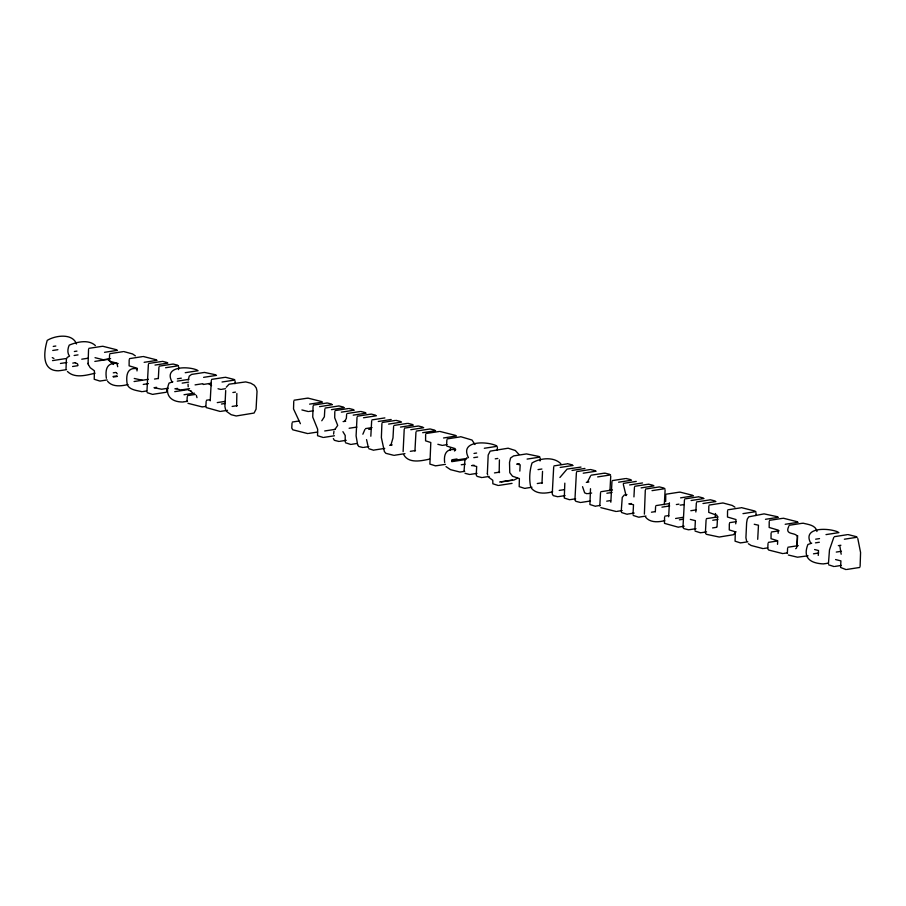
<?xml version="1.0" encoding="UTF-8"?>
<svg xmlns="http://www.w3.org/2000/svg" width="906" height="906" viewBox="0 0 906 906"><rect width="100%" height="100%" fill="white"/><g stroke="black" fill="none" stroke-linecap="round" stroke-linejoin="round"><path stroke-width="1.36" d="M88.55 349.433L88.086 363.351M109.332 359.648L109.603 354.744M117.701 366.715L116.897 363.17L110.339 361.415L109.467 360.463M129.173 359.693L129.105 365.831L137.146 368.232L136.999 370.928M146.931 391.437L148.38 364.552M158.324 378.583L158.935 367.213M166.647 391.166L166.795 388.448M178.539 369.603L178.686 366.953M186.976 401.551L187.236 396.703M196.998 397.655L196.33 395.333M205.889 406.33L206.16 401.313M210.215 400.826L211.325 380.452M225.696 390.554L224.915 406.545L225.617 409.852M235.005 383.725L235.141 381.222M236.613 406.148L236.862 393.521M292.026 423.091L291.766 428.028L292.763 429.795L307.723 433.578M300.407 423.691L293.521 408.934L293.759 401.279M313.091 406.16L312.74 417.066L317.655 429.229L317.564 435.695L323.261 437.496M324.824 409.127L324.371 416.794L321.777 420.769M334.801 411.652L334.71 417.779L337.7 425.424L335.016 429.285M346.602 414.631L346.364 418.368L344.608 421.449M345.197 441.528L345.209 435.469L342.921 431.664M357.032 417.27L356.092 435.865L357.598 444.563M370.826 436.228L371.653 420.962M381.913 423.555L381.369 437.553L384.37 451.55L385.831 453.317L393.668 455.299M393.612 426.511L392.989 437.96L390.928 445.05M404.223 429.195L403.113 451.664M414.937 451.075L415.956 432.151M425.639 434.597L425.571 440.826L430.803 442.513L429.897 464.087L435.593 465.888M446.601 444.903L446.873 439.965M450.327 450.452L450.475 447.734M464.019 471.55L464.891 460.463L466.941 457.87M476.239 474.642L476.681 466.511L472.456 465.446M497.258 450.18L497.405 447.485M499.172 472.694L499.41 459.897M519.84 471.109L520.18 464.835L516.737 464.132L519.319 463.736M540.055 460.984L540.202 458.3M541.981 483.306L542.535 471.369M553.691 466.952L552.241 493.94L553.238 495.616L557.756 496.748M564.823 483.147L564.279 498.04L569.614 499.75M574.936 499.58L576.397 472.694M590.508 488.708L589.919 504.517L595.219 506.216M599.817 505.865L600.531 492.796M609.942 490.905L610.746 476.126M610.837 502.218L611.958 481.675M621.233 511.278L622.252 497.383L624.325 494.97L626.907 494.574M633 514.246L633.509 504.744L629.534 503.736M633.94 496.907L634.449 487.36M645.31 490.101L644.381 514.144M655.321 511.777L655.593 506.714M664.313 504.699L665.117 489.863M664.562 517.224L664.494 523.362L678.152 527.167M665.751 495.265L665.683 501.494M668.662 516.737L669.409 502.796M682.999 526.884L684.449 499.999M694.879 529.885L695.378 520.678L690.338 519.398M695.842 512.003L696.34 503M705.4 532.547L706.102 519.727M708.82 506.148L708.741 512.377L717.19 515.389M715.287 517.53L715.502 513.498M717.02 526.986L717.552 517.066M727.552 510.882L727.484 517.02L735.978 519.534L735.74 523.849M729.33 523.736L729.262 529.919L735.31 531.811L735.072 541.188L740.542 542.932M755.921 515.537L756.068 512.841M757.71 539.319L758.469 525.22L754.245 524.268M767.767 548.3L768.028 543.441M769.228 521.414L769.16 527.473L778.288 530.135L778.118 533.34M771.074 533.068L771.029 538.708L777.71 540.757L777.518 544.325M787.337 553.249L787.608 548.311M788.798 526.363C783.939 536.012 797.099 531.584 797.325 537.224L796.782 547.099M797.053 546.363L797.642 535.605M818.254 555.423L818.514 550.52L814.596 549.534M828.446 563.634L829.477 549.897L833.713 537.575M840.598 566.703L840.915 560.893L835.581 559.546M860.111 566.386L860.575 552.501L857.801 538.56M333.589 434.099L333.963 431.279M188.233 380.078L189.229 376.126L191.608 374.405L204.507 372.423L215.707 374.801M362.864 434.223L364.903 429.433M226.274 387.19L229.105 384.178L245.719 381.913L250.769 383.181L254.359 385.31L256.319 388.062L257.032 391.381L256.07 409.172L254.088 413.045L236.206 415.979L231.155 414.699L226.409 411.301M736.034 531.777L733.441 534.721L719.228 537.032L706.408 534.314L705.536 533.362M587.439 482.083L590.519 476.012M796.623 547.96L795.661 548.708M559.908 477.485L567.088 469.082L580.995 467.088M517.371 478.345L514.11 479.976L501.211 481.958M454.495 451.018L455.412 450.112L455.152 448.595L446.805 446.103M95.073 373.215C86.455 375.209 74.779 378.708 67.418 371.471M53.239 346.42L55.821 346.024M52.741 350.475L57.893 349.682M88.867 348.357L101.778 346.375M74.36 351.505L76.942 351.109M74.145 355.48L78.018 354.88M104.541 352.321L117.452 350.328M52.514 360.611L65.425 358.629M109.909 353.68L122.808 351.687M81.755 359.195L88.21 358.198M60.442 363.465L66.897 362.479M72.774 363.102L75.357 362.706M104.156 359.614L110.6 358.617M94.836 361.403L107.746 359.422L113.556 364.484M72.593 366.5L77.757 365.707M129.49 358.629L142.401 356.636M60.068 370.633L66.512 369.648M118.199 363.544C106.84 361.947 105.107 369.274 106.376 378.278M144.145 362.321L157.044 360.339M148.709 363.476L161.608 361.494M155.005 365.073L167.904 363.08M137.1 368.742C127.361 366.987 126.127 375.107 126.942 382.445C127.282 389.874 136.636 390.35 142.016 391.709M113.273 372.83L115.855 372.434M159.263 366.149L172.163 364.155M165.583 367.745L178.482 365.752M113.08 376.477L116.953 375.877M113.341 377.032L117.214 376.443M100.77 380.928L107.214 379.931M185.22 372.706L198.12 370.713M134.088 381.528L148.346 379.32M154.507 379.048L158.38 378.448M128.029 384.529C121.438 386.137 112.48 387.315 107.599 381.324M177.417 378.776L181.291 378.187M143.25 384.438L148.414 383.634M172.876 381.8L169.06 383.091C164.462 394.382 170.147 402.038 182.797 402.015M177.293 381.143L188.901 379.354M203.612 377.349L216.511 375.367M182.174 383.125L188.629 382.128M156.613 387.326L154.031 387.723L161.664 389.229L168.12 388.244M211.642 379.376L224.541 377.394M142.865 391.562L146.738 390.962M195.084 384.88L202.819 383.691M174.892 388.81L177.474 388.402M203.227 384.472L210.973 383.283M222.038 382.004L234.937 380.022M153.42 394.223L166.319 392.241M181.812 389.829L189.558 388.64M174.733 391.652L187.633 389.659M184.02 394.733L194.348 393.147M221.642 389.297L225.515 388.708M187.565 395.628L195.3 394.438M232.899 392.513L235.481 392.117M183.635 401.868L187.508 401.267M206.477 400.237L210.351 399.648M217.27 402.604L225.016 401.415M203.182 406.805L205.764 406.398M221.46 404.031L225.334 403.43M232.14 406.432L237.304 405.639M221.064 411.313L227.519 410.327M294.076 400.214L306.987 398.221M309.603 404.133L322.502 402.139M313.408 405.095L326.319 403.102M319.558 406.647L332.457 404.654M325.141 408.062L338.051 406.069M309.206 411.426L313.08 410.826M331.437 409.648L344.337 407.655M335.129 410.577L348.029 408.595M341.358 412.151L354.269 410.169M292.355 422.026L298.799 421.03M346.919 413.555L359.818 411.573M353.215 415.152L366.115 413.159M357.349 416.194L370.26 414.212M363.51 417.757L376.409 415.763M343.102 421.596L345.673 421.199M371.981 419.886L384.88 417.904M378.278 421.483L391.177 419.489M308.572 433.43L317.598 432.037M324.71 430.973L335.027 429.376M382.219 422.479L395.118 420.486M349.127 428.266L356.873 427.077M388.617 424.099L401.517 422.105M365.582 428.595L372.038 427.598M393.974 425.446L406.885 423.464M368.787 429.399L371.369 429.002M324.11 437.36L334.439 435.763M400.475 427.088L413.374 425.107M404.552 428.119L417.451 426.137M410.792 429.704L423.702 427.711M339.784 441.313L346.228 440.316M416.284 431.086L429.184 429.093M422.672 432.694L435.571 430.712M351.63 444.314L356.794 443.51M425.956 433.532L438.866 431.539M363.657 447.405L368.81 446.613M389.625 445.288L392.207 444.891M443.532 437.972L456.443 435.979M374.416 449.999L384.733 448.413M447.19 438.9L460.089 436.907M443.136 445.265L447.009 444.665M410.327 451.324L415.492 450.531M394.642 455.242L404.959 453.646M455.729 449.704C445.933 448.176 443.634 454.642 444.665 462.536M484.314 448.277L497.213 446.284M429.523 459.115C421.607 460.814 408.866 463.804 403.827 454.88M474.019 453.442L476.601 453.045M451.868 459.784L457.032 458.991M451.618 460.769L466.749 458.447M473.793 457.643L477.655 457.043M451.766 461.664L464.665 459.682M436.443 465.741L445.469 464.348M495.242 458.844L497.824 458.447M461.256 464.778L465.118 464.189M471.539 465.639L474.121 465.242M527.099 459.082L540.01 457.1M460.871 471.913L464.733 471.313M470.542 474.359L476.998 473.362M494.472 472.921L499.636 472.128M554.008 465.888L566.918 463.895M482.728 477.428L489.183 476.443M538.039 469.614L541.901 469.014M560.18 467.439L573.09 465.458M572.037 470.44L584.936 468.447M499.591 482.015L512.49 480.021M576.714 471.618L589.625 469.636M499.149 485.367L512.049 483.374M583.226 473.192L596.137 471.199M537.281 483.532L542.445 482.739M591.165 475.197L604.076 473.204M597.643 476.907L610.542 474.925M525.525 488.243L531.969 487.247M586.318 482.354L588.9 481.947M612.275 480.61L625.174 478.617M559.206 490.429L564.37 489.636M552.615 491.788C545.763 493.555 536.669 494.416 531.539 488.391M618.605 482.207L631.505 480.214M623.351 483.408L636.261 481.414M629.625 484.948L642.535 482.955M558.606 496.601L565.061 495.605M634.778 486.296L647.677 484.302M587.79 493.645L591.663 493.045M600.848 491.732L612.467 489.942M606.873 493.249L612.037 492.456M641.097 487.892L653.996 485.899M570.463 499.602L575.616 498.798M645.627 489.036L658.526 487.043M652.014 490.644L664.913 488.662M581.448 502.377L590.474 500.984M606.714 501.177L610.576 500.576M666.08 494.2L678.979 492.207M596.057 506.069L599.931 505.469M628.787 503.917L631.369 503.521M680.576 497.858L693.475 495.876M684.777 498.923L697.677 496.941M617.02 511.369L622.184 510.565M655.921 505.627L668.821 503.634M691.097 500.52L704.007 498.538M676.352 504.551L678.934 504.155M661.946 507.145L669.681 505.956M696.657 501.924L709.557 499.942M680.18 505.152L684.053 504.563M627.722 514.064L634.177 513.079M702.977 503.521L715.887 501.539M651.459 512.207L655.321 511.618M709.138 505.084L722.048 503.09M639.523 517.043L645.967 516.058M690.814 510.724L695.967 509.931M664.891 516.148L668.764 515.548M727.869 509.818L740.768 507.824M675.593 518.492L683.339 517.303M664.676 520.633C658.447 522.275 650.123 522.841 645.627 517.213M679.387 519.817L683.26 519.217M706.42 518.651L718.028 516.862M742.977 513.634L755.876 511.641M712.75 520.248L717.903 519.455M678.99 527.02L684.155 526.227M729.647 522.671L736.102 521.675M689.523 529.682L695.967 528.685M765.468 519.308L778.367 517.326M712.592 527.926L716.465 527.326M769.545 520.338L782.444 518.357M701.403 532.683L706.567 531.89M785.196 524.291L798.095 522.309M789.115 525.287L802.025 523.306M771.391 532.003L779.137 530.803M741.391 542.785L747.846 541.799M768.356 542.377L777.382 540.984M826 534.608L838.899 532.615M815.649 539.195L819.522 538.594M834.313 536.68L847.223 534.687M763.894 548.47L767.756 547.881M811.719 543.17L807.892 544.506C802.75 557.428 809.636 563.317 823.565 563.917M815.457 542.853L819.33 542.264M787.926 547.235L798.254 545.65M844.369 539.217L857.269 537.224M783.611 553.453L787.484 552.864M838.333 545.65L840.904 545.253M813.486 553.804L818.65 553.011M808.061 555.808L797.484 557.19L788.345 555.016M836.283 552.071L841.447 551.278M824.415 563.77L828.288 563.17M834.913 566.42L841.368 565.423M846.884 569.444L859.783 567.45M134.258 378.459L142.333 380.26M102.616 346.217L116.648 349.761M123.669 351.539L132.548 353.94L135.379 355.877M143.239 356.488L156.24 359.773M162.457 361.335L167.1 362.513M173.012 364.008L177.678 365.186M197.315 370.146C187.757 365.922 163.08 366.137 172.14 382.026M225.39 377.247L234.133 379.455M307.825 398.074L321.698 401.573M327.157 402.955L331.653 404.087M338.889 405.922L343.533 407.088M348.878 408.447L353.453 409.603M360.667 411.426L365.311 412.592M371.098 414.053L375.594 415.197M395.979 420.35L400.712 421.539M407.768 423.329L412.57 424.54M418.3 425.979L422.875 427.145M430.033 428.946L434.767 430.146M439.704 431.392L455.627 435.412M460.939 436.76L471.992 440.033L474.971 444.529M496.409 445.718C486.635 441.12 459.319 440.35 468.47 457.666M539.195 456.533L526.511 453.917L513.611 455.911L510.565 458.006L509.512 462.479L509.772 472.672L512.513 476.228L519.376 478.561L519.195 486.647L524.676 488.391M567.756 463.747L572.286 464.891M590.463 469.489L595.355 470.724M604.88 473.125L609.738 474.359M626.023 478.47L630.701 479.648M648.515 484.155L653.192 485.333M659.375 486.896L664.109 488.096M679.828 492.06L692.671 495.31M698.526 496.782L703.192 497.972M710.406 499.795L715.083 500.973M722.886 502.943L732.195 505.423L734.936 507.167M741.618 507.677L755.072 511.075M777.563 516.76L764.075 513.872L748.775 516.828L747.269 519.127L746.623 522.773L745.921 537.768L746.646 541.188M783.294 518.209L797.291 521.743M802.863 523.147C807.903 524.472 815.819 524.993 816.94 531.494M838.095 532.048C828.764 527.768 801.629 526.737 810.859 543.419M848.197 534.608L856.306 536.658M95.039 357.677L103.307 359.761M218.029 388.742L220.804 389.444M301.913 409.942L308.368 411.573M437.858 444.291L442.298 445.412M188.55 390.271L191.075 390.905M175.843 388.685L180.974 389.988M586.816 493.702L584.664 492.853L582.547 486.692M366.556 439.603L368.357 447.53M59.207 370.781C41.348 371.415 43.771 352.106 47.225 340.396C54.904 335.537 72.491 332.796 76.489 343.997M99.92 381.075L94.224 379.274L94.428 370.803L90.204 367.7L88.335 364.518M152.57 394.382L147.123 392.638M187.984 403.317L202.332 406.953M220.215 411.471L206.081 407.53M338.935 441.46L334.348 440.305L333.351 438.538M350.792 444.461L345.401 442.728M362.762 447.485L358.753 446.465L357.621 444.676M373.555 450.214L368.787 448.697M460.022 472.06L450.486 469.648L446.012 466.613M465.027 473.317L469.704 474.506M481.89 477.587L477.236 476.409L476.363 475.457M580.587 502.524L575.944 501.346L575.072 500.406M600.825 507.632L616.182 511.516M626.884 514.223L621.437 512.479M638.673 517.201L633.192 515.446M688.673 529.829L683.996 528.651L683.124 527.7M700.553 532.83L695.072 531.086M763.045 548.617L751.119 545.48L748.367 543.736M782.773 553.6L768.775 550.067L767.903 549.127M834.007 566.556L828.65 564.834M846.034 569.591L840.734 567.53M498.3 485.514L492.853 483.77L492.773 480.293L488.9 477.405M75.357 362.83L77.474 363.816L77.939 365.118M52.276 357.598L53.93 358.482M208.607 383.555L211.562 385.628M116.387 372.819L117.236 373.838M190.419 390.939L192.321 392.513M95.379 345.537C88.46 339.059 76.716 342.049 69.23 345.129C67.724 348.391 67.01 353.159 69.535 356.103L67.157 357.474L66.376 359.218L66.025 368.697M560.882 463.77C553.657 456.375 539.942 458.108 532.026 462.977C529.636 470.44 528.957 479.206 530.723 486.941M518.912 454.416L515.31 450.497L508.13 448.21L490.169 451.143L488.187 455.039L487.36 473.623M623.328 484.427L626.069 495.627M487.36 473.589L487.655 474.959M88.086 363.317L88.369 364.654M839.93 546.499L841.176 554.223M188.029 384.133L188.199 386.805"/></g></svg>
